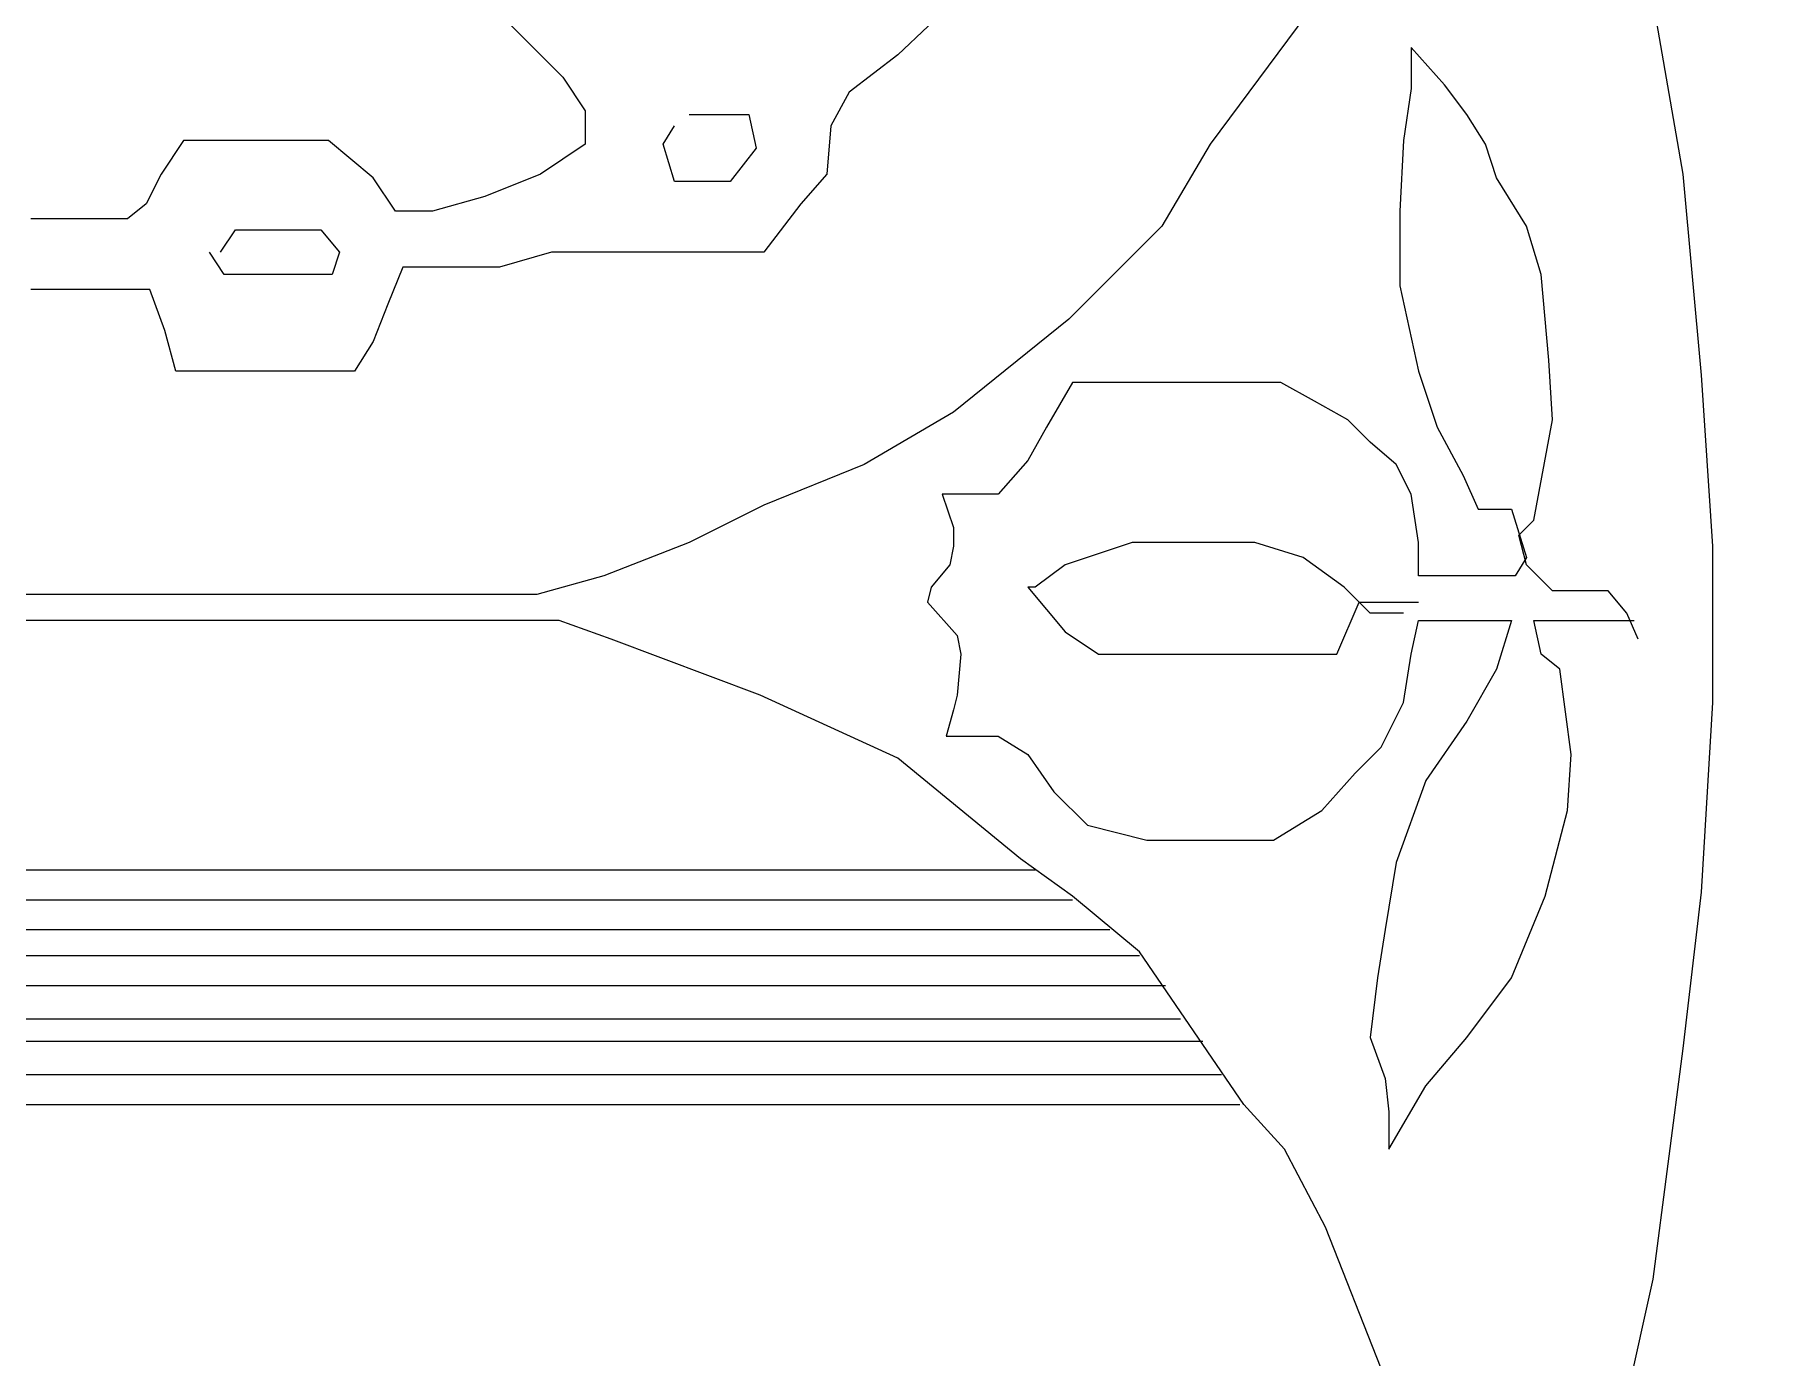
# Model space of a CAD drawing. Extents: x 729854 to 730444, y 4373781 to 4374808.
# Drawn here: x 729895.81 to 729900.449, y 4374640.15 to 4374643.705 of the extents above; entities that cross this region are included whole.
import ezdxf

# ---------------------------------------------------------------- set-up
doc = ezdxf.new("R2010")
doc.units = 0
doc.layers.get('0').update_dxf_attribs({"linetype": 'CONTINUOUS'})

msp = doc.modelspace()

# ---------------------------------------------------------------- linework, layer by layer
at = {"color": 0, "linetype": 'CONTINUOUS'}
for p, q in [((729898.33, 4374643.84), (729898.13, 4374643.65)), ((729898.33, 4374643.84), (729898.13, 4374643.65)), ((729900.15, 4374643.85), (729900.24, 4374643.33)), ((729900.15, 4374643.85), (729900.24, 4374643.33)), ((729899.23, 4374643.76), (729898.97, 4374643.41)), ((729899.23, 4374643.76), (729898.97, 4374643.41)), ((729897.08, 4374643.74), (729897.17, 4374643.65)), ((729897.08, 4374643.74), (729897.17, 4374643.65)), ((729897.17, 4374643.65), (729897.23, 4374643.59)), ((729897.17, 4374643.65), (729897.23, 4374643.59)), ((729898.13, 4374643.65), (729898, 4374643.55)), ((729898.13, 4374643.65), (729898, 4374643.55)), ((729899.6, 4374643.57), (729899.51, 4374643.67)), ((729899.51, 4374643.67), (729899.51, 4374643.56)), ((729899.6, 4374643.57), (729899.51, 4374643.67)), ((729899.51, 4374643.67), (729899.51, 4374643.56)), ((729897.23, 4374643.59), (729897.29, 4374643.5)), ((729897.23, 4374643.59), (729897.29, 4374643.5)), ((729899.51, 4374643.56), (729899.49, 4374643.42)), ((729899.51, 4374643.56), (729899.49, 4374643.42)), ((729899.66, 4374643.49), (729899.6, 4374643.57)), ((729899.66, 4374643.49), (729899.6, 4374643.57)), ((729898, 4374643.55), (729897.95, 4374643.46)), ((729898, 4374643.55), (729897.95, 4374643.46)), ((729897.29, 4374643.5), (729897.29, 4374643.41)), ((729897.29, 4374643.5), (729897.29, 4374643.41)), ((729897.57, 4374643.49), (729897.61, 4374643.49)), ((729897.57, 4374643.49), (729897.61, 4374643.49)), ((729897.61, 4374643.49), (729897.73, 4374643.49)), ((729897.61, 4374643.49), (729897.73, 4374643.49)), ((729897.73, 4374643.49), (729897.75, 4374643.4)), ((729897.73, 4374643.49), (729897.75, 4374643.4)), ((729899.71, 4374643.41), (729899.66, 4374643.49)), ((729899.71, 4374643.41), (729899.66, 4374643.49)), ((729896.21, 4374643.42), (729896.15, 4374643.33)), ((729896.21, 4374643.42), (729896.15, 4374643.33)), ((729896.32, 4374643.42), (729896.21, 4374643.42)), ((729896.32, 4374643.42), (729896.21, 4374643.42)), ((729896.42, 4374643.42), (729896.32, 4374643.42)), ((729896.42, 4374643.42), (729896.32, 4374643.42)), ((729896.6, 4374643.42), (729896.42, 4374643.42)), ((729896.6, 4374643.42), (729896.42, 4374643.42)), ((729896.72, 4374643.32), (729896.6, 4374643.42)), ((729896.72, 4374643.32), (729896.6, 4374643.42)), ((729897.5, 4374643.41), (729897.53, 4374643.46)), ((729897.5, 4374643.41), (729897.53, 4374643.46)), ((729897.95, 4374643.46), (729897.94, 4374643.33)), ((729897.95, 4374643.46), (729897.94, 4374643.33)), ((729899.49, 4374643.42), (729899.48, 4374643.23)), ((729899.49, 4374643.42), (729899.48, 4374643.23)), ((729897.29, 4374643.41), (729897.17, 4374643.33)), ((729897.29, 4374643.41), (729897.17, 4374643.33)), ((729897.53, 4374643.31), (729897.5, 4374643.41)), ((729897.53, 4374643.31), (729897.5, 4374643.41)), ((729897.75, 4374643.4), (729897.68, 4374643.31)), ((729897.75, 4374643.4), (729897.68, 4374643.31)), ((729898.97, 4374643.41), (729898.84, 4374643.19)), ((729898.97, 4374643.41), (729898.84, 4374643.19)), ((729899.74, 4374643.32), (729899.71, 4374643.41)), ((729899.74, 4374643.32), (729899.71, 4374643.41)), ((729896.15, 4374643.33), (729896.11, 4374643.25)), ((729896.15, 4374643.33), (729896.11, 4374643.25)), ((729897.17, 4374643.33), (729897.02, 4374643.27)), ((729897.17, 4374643.33), (729897.02, 4374643.27)), ((729897.94, 4374643.33), (729897.87, 4374643.25)), ((729897.94, 4374643.33), (729897.87, 4374643.25)), ((729900.24, 4374643.33), (729900.29, 4374642.79)), ((729900.24, 4374643.33), (729900.29, 4374642.79)), ((729896.78, 4374643.23), (729896.72, 4374643.32)), ((729896.78, 4374643.23), (729896.72, 4374643.32)), ((729897.57, 4374643.31), (729897.53, 4374643.31)), ((729897.57, 4374643.31), (729897.53, 4374643.31)), ((729897.62, 4374643.31), (729897.57, 4374643.31)), ((729897.62, 4374643.31), (729897.57, 4374643.31)), ((729897.68, 4374643.31), (729897.62, 4374643.31)), ((729897.68, 4374643.31), (729897.62, 4374643.31)), ((729899.82, 4374643.19), (729899.74, 4374643.32)), ((729899.82, 4374643.19), (729899.74, 4374643.32)), ((729896.11, 4374643.25), (729896.06, 4374643.21)), ((729896.11, 4374643.25), (729896.06, 4374643.21)), ((729897.02, 4374643.27), (729896.88, 4374643.23)), ((729897.02, 4374643.27), (729896.88, 4374643.23)), ((729897.87, 4374643.25), (729897.77, 4374643.12)), ((729897.87, 4374643.25), (729897.77, 4374643.12)), ((729895.97, 4374643.21), (729895.8, 4374643.21)), ((729895.97, 4374643.21), (729895.8, 4374643.21)), ((729896.06, 4374643.21), (729895.97, 4374643.21)), ((729896.06, 4374643.21), (729895.97, 4374643.21)), ((729896.88, 4374643.23), (729896.78, 4374643.23)), ((729896.88, 4374643.23), (729896.78, 4374643.23)), ((729898.84, 4374643.19), (729898.59, 4374642.94)), ((729898.84, 4374643.19), (729898.59, 4374642.94)), ((729899.48, 4374643.23), (729899.48, 4374643.03)), ((729899.48, 4374643.23), (729899.48, 4374643.03)), ((729899.86, 4374643.06), (729899.82, 4374643.19)), ((729899.86, 4374643.06), (729899.82, 4374643.19)), ((729896.31, 4374643.12), (729896.35, 4374643.18)), ((729896.31, 4374643.12), (729896.35, 4374643.18)), ((729896.35, 4374643.18), (729896.42, 4374643.18)), ((729896.35, 4374643.18), (729896.42, 4374643.18)), ((729896.42, 4374643.18), (729896.5, 4374643.18)), ((729896.42, 4374643.18), (729896.5, 4374643.18)), ((729896.5, 4374643.18), (729896.58, 4374643.18)), ((729896.5, 4374643.18), (729896.58, 4374643.18)), ((729896.58, 4374643.18), (729896.63, 4374643.12)), ((729896.58, 4374643.18), (729896.63, 4374643.12)), ((729896.32, 4374643.06), (729896.28, 4374643.12)), ((729896.32, 4374643.06), (729896.28, 4374643.12)), ((729896.63, 4374643.12), (729896.61, 4374643.06)), ((729896.63, 4374643.12), (729896.61, 4374643.06)), ((729897.2, 4374643.12), (729897.06, 4374643.08)), ((729897.2, 4374643.12), (729897.06, 4374643.08)), ((729897.4, 4374643.12), (729897.2, 4374643.12)), ((729897.4, 4374643.12), (729897.2, 4374643.12)), ((729897.48, 4374643.12), (729897.4, 4374643.12)), ((729897.48, 4374643.12), (729897.4, 4374643.12)), ((729897.59, 4374643.12), (729897.48, 4374643.12)), ((729897.59, 4374643.12), (729897.48, 4374643.12)), ((729897.68, 4374643.12), (729897.59, 4374643.12)), ((729897.68, 4374643.12), (729897.59, 4374643.12)), ((729897.77, 4374643.12), (729897.68, 4374643.12)), ((729897.77, 4374643.12), (729897.68, 4374643.12)), ((729896.35, 4374643.06), (729896.32, 4374643.06)), ((729896.35, 4374643.06), (729896.32, 4374643.06)), ((729896.39, 4374643.06), (729896.35, 4374643.06)), ((729896.39, 4374643.06), (729896.35, 4374643.06)), ((729896.47, 4374643.06), (729896.39, 4374643.06)), ((729896.47, 4374643.06), (729896.39, 4374643.06)), ((729896.55, 4374643.06), (729896.47, 4374643.06)), ((729896.55, 4374643.06), (729896.47, 4374643.06)), ((729896.61, 4374643.06), (729896.55, 4374643.06)), ((729896.61, 4374643.06), (729896.55, 4374643.06)), ((729896.8, 4374643.08), (729896.76, 4374642.98)), ((729896.8, 4374643.08), (729896.76, 4374642.98)), ((729896.88, 4374643.08), (729896.8, 4374643.08)), ((729896.88, 4374643.08), (729896.8, 4374643.08)), ((729897.06, 4374643.08), (729896.88, 4374643.08)), ((729897.06, 4374643.08), (729896.88, 4374643.08)), ((729899.88, 4374642.83), (729899.86, 4374643.06)), ((729899.88, 4374642.83), (729899.86, 4374643.06)), ((729895.84, 4374643.02), (729895.8, 4374643.02)), ((729895.84, 4374643.02), (729895.8, 4374643.02)), ((729895.97, 4374643.02), (729895.84, 4374643.02)), ((729895.97, 4374643.02), (729895.84, 4374643.02)), ((729896.12, 4374643.02), (729895.97, 4374643.02)), ((729896.12, 4374643.02), (729895.97, 4374643.02)), ((729896.16, 4374642.91), (729896.12, 4374643.02)), ((729896.16, 4374642.91), (729896.12, 4374643.02)), ((729899.48, 4374643.03), (729899.53, 4374642.8)), ((729899.48, 4374643.03), (729899.53, 4374642.8)), ((729896.76, 4374642.98), (729896.72, 4374642.88)), ((729896.76, 4374642.98), (729896.72, 4374642.88)), ((729896.19, 4374642.8), (729896.16, 4374642.91)), ((729896.19, 4374642.8), (729896.16, 4374642.91)), ((729898.59, 4374642.94), (729898.28, 4374642.69)), ((729898.59, 4374642.94), (729898.28, 4374642.69)), ((729896.72, 4374642.88), (729896.67, 4374642.8)), ((729896.72, 4374642.88), (729896.67, 4374642.8)), ((729899.89, 4374642.67), (729899.88, 4374642.83)), ((729899.89, 4374642.67), (729899.88, 4374642.83)), ((729896.27, 4374642.8), (729896.19, 4374642.8)), ((729896.27, 4374642.8), (729896.19, 4374642.8)), ((729896.42, 4374642.8), (729896.27, 4374642.8)), ((729896.42, 4374642.8), (729896.27, 4374642.8)), ((729896.52, 4374642.8), (729896.42, 4374642.8)), ((729896.52, 4374642.8), (729896.42, 4374642.8)), ((729896.67, 4374642.8), (729896.52, 4374642.8)), ((729896.67, 4374642.8), (729896.52, 4374642.8)), ((729898.6, 4374642.77), (729898.53, 4374642.65)), ((729898.6, 4374642.77), (729898.53, 4374642.65)), ((729898.68, 4374642.77), (729898.6, 4374642.77)), ((729898.68, 4374642.77), (729898.6, 4374642.77)), ((729898.8, 4374642.77), (729898.68, 4374642.77)), ((729898.8, 4374642.77), (729898.68, 4374642.77)), ((729898.96, 4374642.77), (729898.8, 4374642.77)), ((729898.96, 4374642.77), (729898.8, 4374642.77)), ((729899.16, 4374642.77), (729898.96, 4374642.77)), ((729899.16, 4374642.77), (729898.96, 4374642.77)), ((729899.25, 4374642.72), (729899.16, 4374642.77)), ((729899.25, 4374642.72), (729899.16, 4374642.77)), ((729899.53, 4374642.8), (729899.58, 4374642.65)), ((729899.53, 4374642.8), (729899.58, 4374642.65)), ((729900.29, 4374642.79), (729900.32, 4374642.33)), ((729900.29, 4374642.79), (729900.32, 4374642.33)), ((729898.28, 4374642.69), (729898.04, 4374642.55)), ((729898.28, 4374642.69), (729898.04, 4374642.55)), ((729899.34, 4374642.67), (729899.25, 4374642.72)), ((729899.34, 4374642.67), (729899.25, 4374642.72)), ((729898.53, 4374642.65), (729898.48, 4374642.56)), ((729898.53, 4374642.65), (729898.48, 4374642.56)), ((729899.4, 4374642.61), (729899.34, 4374642.67)), ((729899.4, 4374642.61), (729899.34, 4374642.67)), ((729899.58, 4374642.65), (729899.65, 4374642.52)), ((729899.58, 4374642.65), (729899.65, 4374642.52)), ((729899.84, 4374642.4), (729899.89, 4374642.67)), ((729899.84, 4374642.4), (729899.89, 4374642.67)), ((729899.47, 4374642.55), (729899.4, 4374642.61)), ((729899.47, 4374642.55), (729899.4, 4374642.61)), ((729898.04, 4374642.55), (729897.77, 4374642.44)), ((729898.04, 4374642.55), (729897.77, 4374642.44)), ((729898.48, 4374642.56), (729898.4, 4374642.47)), ((729898.48, 4374642.56), (729898.4, 4374642.47)), ((729899.51, 4374642.47), (729899.47, 4374642.55)), ((729899.51, 4374642.47), (729899.47, 4374642.55)), ((729899.65, 4374642.52), (729899.69, 4374642.43)), ((729899.65, 4374642.52), (729899.69, 4374642.43)), ((729898.3, 4374642.47), (729898.25, 4374642.47)), ((729898.25, 4374642.47), (729898.28, 4374642.38)), ((729898.3, 4374642.47), (729898.25, 4374642.47)), ((729898.25, 4374642.47), (729898.28, 4374642.38)), ((729898.35, 4374642.47), (729898.3, 4374642.47)), ((729898.35, 4374642.47), (729898.3, 4374642.47)), ((729898.4, 4374642.47), (729898.35, 4374642.47)), ((729898.4, 4374642.47), (729898.35, 4374642.47)), ((729899.53, 4374642.34), (729899.51, 4374642.47)), ((729899.53, 4374642.34), (729899.51, 4374642.47)), ((729897.77, 4374642.44), (729897.57, 4374642.34)), ((729897.77, 4374642.44), (729897.57, 4374642.34)), ((729899.69, 4374642.43), (729899.78, 4374642.43)), ((729899.69, 4374642.43), (729899.78, 4374642.43)), ((729899.78, 4374642.43), (729899.82, 4374642.3)), ((729899.78, 4374642.43), (729899.82, 4374642.3)), ((729899.8, 4374642.36), (729899.84, 4374642.4)), ((729899.8, 4374642.36), (729899.84, 4374642.4)), ((729898.28, 4374642.38), (729898.28, 4374642.33)), ((729898.28, 4374642.38), (729898.28, 4374642.33)), ((729899.82, 4374642.28), (729899.8, 4374642.36)), ((729899.82, 4374642.28), (729899.8, 4374642.36)), ((729897.57, 4374642.34), (729897.34, 4374642.25)), ((729897.57, 4374642.34), (729897.34, 4374642.25)), ((729898.28, 4374642.33), (729898.27, 4374642.28)), ((729898.28, 4374642.33), (729898.27, 4374642.28)), ((729898.76, 4374642.34), (729898.58, 4374642.28)), ((729898.76, 4374642.34), (729898.58, 4374642.28)), ((729898.86, 4374642.34), (729898.76, 4374642.34)), ((729898.86, 4374642.34), (729898.76, 4374642.34)), ((729898.94, 4374642.34), (729898.86, 4374642.34)), ((729898.94, 4374642.34), (729898.86, 4374642.34)), ((729899.09, 4374642.34), (729898.94, 4374642.34)), ((729899.09, 4374642.34), (729898.94, 4374642.34)), ((729899.22, 4374642.3), (729899.09, 4374642.34)), ((729899.22, 4374642.3), (729899.09, 4374642.34)), ((729899.53, 4374642.25), (729899.53, 4374642.34)), ((729899.53, 4374642.25), (729899.53, 4374642.34)), ((729900.32, 4374642.33), (729900.32, 4374641.91)), ((729900.32, 4374642.33), (729900.32, 4374641.91)), ((729898.27, 4374642.28), (729898.22, 4374642.22)), ((729898.27, 4374642.28), (729898.22, 4374642.22)), ((729898.58, 4374642.28), (729898.5, 4374642.22)), ((729898.58, 4374642.28), (729898.5, 4374642.22)), ((729899.33, 4374642.22), (729899.22, 4374642.3)), ((729899.33, 4374642.22), (729899.22, 4374642.3)), ((729899.82, 4374642.3), (729899.79, 4374642.25)), ((729899.82, 4374642.3), (729899.79, 4374642.25)), ((729899.89, 4374642.21), (729899.82, 4374642.28)), ((729899.89, 4374642.21), (729899.82, 4374642.28)), ((729897.34, 4374642.25), (729897.16, 4374642.2)), ((729897.34, 4374642.25), (729897.16, 4374642.2)), ((729898.22, 4374642.22), (729898.21, 4374642.18)), ((729898.22, 4374642.22), (729898.21, 4374642.18)), ((729898.5, 4374642.22), (729898.48, 4374642.22)), ((729898.48, 4374642.22), (729898.58, 4374642.1)), ((729898.5, 4374642.22), (729898.48, 4374642.22)), ((729898.48, 4374642.22), (729898.58, 4374642.1)), ((729899.4, 4374642.15), (729899.33, 4374642.22)), ((729899.4, 4374642.15), (729899.33, 4374642.22)), ((729899.57, 4374642.25), (729899.53, 4374642.25)), ((729899.57, 4374642.25), (729899.53, 4374642.25)), ((729899.64, 4374642.25), (729899.57, 4374642.25)), ((729899.64, 4374642.25), (729899.57, 4374642.25)), ((729899.73, 4374642.25), (729899.64, 4374642.25)), ((729899.73, 4374642.25), (729899.64, 4374642.25)), ((729899.79, 4374642.25), (729899.73, 4374642.25)), ((729899.79, 4374642.25), (729899.73, 4374642.25)), ((729896.04, 4374642.2), (729895.2, 4374642.2)), ((729896.04, 4374642.2), (729895.2, 4374642.2)), ((729897.03, 4374642.2), (729896.04, 4374642.2)), ((729897.03, 4374642.2), (729896.04, 4374642.2)), ((729897.16, 4374642.2), (729897.03, 4374642.2)), ((729897.16, 4374642.2), (729897.03, 4374642.2)), ((729898.21, 4374642.18), (729898.29, 4374642.09)), ((729898.21, 4374642.18), (729898.29, 4374642.09)), ((729899.31, 4374642.04), (729899.37, 4374642.18)), ((729899.31, 4374642.04), (729899.37, 4374642.18)), ((729899.37, 4374642.18), (729899.47, 4374642.18)), ((729899.37, 4374642.18), (729899.47, 4374642.18)), ((729899.47, 4374642.18), (729899.53, 4374642.18)), ((729899.47, 4374642.18), (729899.53, 4374642.18)), ((729899.97, 4374642.21), (729899.89, 4374642.21)), ((729899.97, 4374642.21), (729899.89, 4374642.21)), ((729900.04, 4374642.21), (729899.97, 4374642.21)), ((729900.04, 4374642.21), (729899.97, 4374642.21)), ((729900.09, 4374642.15), (729900.04, 4374642.21)), ((729900.09, 4374642.15), (729900.04, 4374642.21)), ((729896.27, 4374642.13), (729895.69, 4374642.13)), ((729896.27, 4374642.13), (729895.69, 4374642.13)), ((729896.82, 4374642.13), (729896.27, 4374642.13)), ((729896.82, 4374642.13), (729896.27, 4374642.13)), ((729897.06, 4374642.13), (729896.82, 4374642.13)), ((729897.06, 4374642.13), (729896.82, 4374642.13)), ((729897.14, 4374642.13), (729897.06, 4374642.13)), ((729897.14, 4374642.13), (729897.06, 4374642.13)), ((729897.22, 4374642.13), (729897.14, 4374642.13)), ((729897.22, 4374642.13), (729897.14, 4374642.13)), ((729897.36, 4374642.08), (729897.22, 4374642.13)), ((729897.36, 4374642.08), (729897.22, 4374642.13)), ((729899.49, 4374642.15), (729899.4, 4374642.15)), ((729899.49, 4374642.15), (729899.4, 4374642.15)), ((729899.51, 4374642.04), (729899.53, 4374642.13)), ((729899.51, 4374642.04), (729899.53, 4374642.13)), ((729899.53, 4374642.13), (729899.63, 4374642.13)), ((729899.53, 4374642.13), (729899.63, 4374642.13)), ((729899.63, 4374642.13), (729899.71, 4374642.13)), ((729899.63, 4374642.13), (729899.71, 4374642.13)), ((729899.71, 4374642.13), (729899.78, 4374642.13)), ((729899.71, 4374642.13), (729899.78, 4374642.13)), ((729899.78, 4374642.13), (729899.74, 4374642)), ((729899.78, 4374642.13), (729899.74, 4374642)), ((729899.86, 4374642.04), (729899.84, 4374642.13)), ((729899.84, 4374642.13), (729899.94, 4374642.13)), ((729899.86, 4374642.04), (729899.84, 4374642.13)), ((729899.84, 4374642.13), (729899.94, 4374642.13)), ((729899.94, 4374642.13), (729900.02, 4374642.13)), ((729899.94, 4374642.13), (729900.02, 4374642.13)), ((729900.02, 4374642.13), (729900.11, 4374642.13)), ((729900.02, 4374642.13), (729900.11, 4374642.13)), ((729900.12, 4374642.08), (729900.09, 4374642.15)), ((729900.12, 4374642.08), (729900.09, 4374642.15)), ((729897.76, 4374641.93), (729897.36, 4374642.08)), ((729897.76, 4374641.93), (729897.36, 4374642.08)), ((729898.29, 4374642.09), (729898.3, 4374642.04)), ((729898.29, 4374642.09), (729898.3, 4374642.04)), ((729898.58, 4374642.1), (729898.67, 4374642.04)), ((729898.58, 4374642.1), (729898.67, 4374642.04)), ((729898.3, 4374642.04), (729898.29, 4374641.93)), ((729898.3, 4374642.04), (729898.29, 4374641.93)), ((729898.67, 4374642.04), (729898.79, 4374642.04)), ((729898.67, 4374642.04), (729898.79, 4374642.04)), ((729898.79, 4374642.04), (729898.92, 4374642.04)), ((729898.79, 4374642.04), (729898.92, 4374642.04)), ((729898.92, 4374642.04), (729899.04, 4374642.04)), ((729898.92, 4374642.04), (729899.04, 4374642.04)), ((729899.04, 4374642.04), (729899.14, 4374642.04)), ((729899.04, 4374642.04), (729899.14, 4374642.04)), ((729899.14, 4374642.04), (729899.23, 4374642.04)), ((729899.14, 4374642.04), (729899.23, 4374642.04)), ((729899.23, 4374642.04), (729899.31, 4374642.04)), ((729899.23, 4374642.04), (729899.31, 4374642.04)), ((729899.49, 4374641.91), (729899.51, 4374642.04)), ((729899.49, 4374641.91), (729899.51, 4374642.04)), ((729899.91, 4374642), (729899.86, 4374642.04)), ((729899.91, 4374642), (729899.86, 4374642.04)), ((729899.74, 4374642), (729899.66, 4374641.86)), ((729899.74, 4374642), (729899.66, 4374641.86)), ((729899.94, 4374641.77), (729899.91, 4374642)), ((729899.94, 4374641.77), (729899.91, 4374642)), ((729898.13, 4374641.76), (729897.76, 4374641.93)), ((729898.13, 4374641.76), (729897.76, 4374641.93)), ((729898.28, 4374641.89), (729898.26, 4374641.82)), ((729898.28, 4374641.89), (729898.26, 4374641.82)), ((729898.29, 4374641.93), (729898.28, 4374641.89)), ((729898.29, 4374641.93), (729898.28, 4374641.89)), ((729899.43, 4374641.79), (729899.49, 4374641.91)), ((729899.43, 4374641.79), (729899.49, 4374641.91)), ((729900.32, 4374641.91), (729900.29, 4374641.4)), ((729900.32, 4374641.91), (729900.29, 4374641.4)), ((729899.66, 4374641.86), (729899.55, 4374641.7)), ((729899.66, 4374641.86), (729899.55, 4374641.7)), ((729898.26, 4374641.82), (729898.35, 4374641.82)), ((729898.26, 4374641.82), (729898.35, 4374641.82)), ((729898.35, 4374641.82), (729898.4, 4374641.82)), ((729898.35, 4374641.82), (729898.4, 4374641.82)), ((729898.4, 4374641.82), (729898.48, 4374641.77)), ((729898.4, 4374641.82), (729898.48, 4374641.77)), ((729898.46, 4374641.49), (729898.13, 4374641.76)), ((729898.46, 4374641.49), (729898.13, 4374641.76)), ((729898.48, 4374641.77), (729898.55, 4374641.67)), ((729898.48, 4374641.77), (729898.55, 4374641.67)), ((729899.36, 4374641.72), (729899.43, 4374641.79)), ((729899.36, 4374641.72), (729899.43, 4374641.79)), ((729899.93, 4374641.62), (729899.94, 4374641.77)), ((729899.93, 4374641.62), (729899.94, 4374641.77)), ((729899.27, 4374641.62), (729899.36, 4374641.72)), ((729899.27, 4374641.62), (729899.36, 4374641.72)), ((729898.55, 4374641.67), (729898.64, 4374641.58)), ((729898.55, 4374641.67), (729898.64, 4374641.58)), ((729899.55, 4374641.7), (729899.47, 4374641.48)), ((729899.55, 4374641.7), (729899.47, 4374641.48)), ((729899.14, 4374641.54), (729899.27, 4374641.62)), ((729899.14, 4374641.54), (729899.27, 4374641.62)), ((729899.87, 4374641.39), (729899.93, 4374641.62)), ((729899.87, 4374641.39), (729899.93, 4374641.62)), ((729898.64, 4374641.58), (729898.8, 4374641.54)), ((729898.64, 4374641.58), (729898.8, 4374641.54)), ((729898.8, 4374641.54), (729898.96, 4374641.54)), ((729898.8, 4374641.54), (729898.96, 4374641.54)), ((729898.96, 4374641.54), (729899.14, 4374641.54)), ((729898.96, 4374641.54), (729899.14, 4374641.54)), ((729898.6, 4374641.39), (729898.46, 4374641.49)), ((729898.6, 4374641.39), (729898.46, 4374641.49)), ((729899.47, 4374641.48), (729899.44, 4374641.3)), ((729899.47, 4374641.48), (729899.44, 4374641.3)), ((729895.24, 4374641.46), (729897.49, 4374641.46)), ((729895.24, 4374641.46), (729897.49, 4374641.46)), ((729897.49, 4374641.46), (729898.33, 4374641.46)), ((729897.49, 4374641.46), (729898.33, 4374641.46)), ((729898.33, 4374641.46), (729898.5, 4374641.46)), ((729898.33, 4374641.46), (729898.5, 4374641.46)), ((729894.37, 4374641.38), (729897.53, 4374641.38)), ((729894.37, 4374641.38), (729897.53, 4374641.38)), ((729897.53, 4374641.38), (729898.6, 4374641.38)), ((729897.53, 4374641.38), (729898.6, 4374641.38)), ((729898.78, 4374641.24), (729898.6, 4374641.39)), ((729898.78, 4374641.24), (729898.6, 4374641.39)), ((729899.78, 4374641.17), (729899.87, 4374641.39)), ((729899.78, 4374641.17), (729899.87, 4374641.39)), ((729900.29, 4374641.4), (729900.24, 4374640.98)), ((729900.29, 4374641.4), (729900.24, 4374640.98)), ((729894.32, 4374641.3), (729897.53, 4374641.3)), ((729894.32, 4374641.3), (729897.53, 4374641.3)), ((729897.53, 4374641.3), (729898.7, 4374641.3)), ((729897.53, 4374641.3), (729898.7, 4374641.3)), ((729899.44, 4374641.3), (729899.42, 4374641.17)), ((729899.44, 4374641.3), (729899.42, 4374641.17)), ((729899.06, 4374640.83), (729898.78, 4374641.24)), ((729899.06, 4374640.83), (729898.78, 4374641.24)), ((729894.27, 4374641.23), (729897.53, 4374641.23)), ((729894.27, 4374641.23), (729897.53, 4374641.23)), ((729897.53, 4374641.23), (729898.78, 4374641.23)), ((729897.53, 4374641.23), (729898.78, 4374641.23)), ((729894.22, 4374641.15), (729897.53, 4374641.15)), ((729894.22, 4374641.15), (729897.53, 4374641.15)), ((729897.53, 4374641.15), (729898.85, 4374641.15)), ((729897.53, 4374641.15), (729898.85, 4374641.15)), ((729899.42, 4374641.17), (729899.4, 4374641.01)), ((729899.42, 4374641.17), (729899.4, 4374641.01)), ((729899.66, 4374641.01), (729899.78, 4374641.17)), ((729899.66, 4374641.01), (729899.78, 4374641.17)), ((729894.18, 4374641.06), (729897.53, 4374641.06)), ((729894.18, 4374641.06), (729897.53, 4374641.06)), ((729897.53, 4374641.06), (729898.89, 4374641.06)), ((729897.53, 4374641.06), (729898.89, 4374641.06)), ((729899.4, 4374641.01), (729899.44, 4374640.9)), ((729899.4, 4374641.01), (729899.44, 4374640.9)), ((729899.55, 4374640.88), (729899.66, 4374641.01)), ((729899.55, 4374640.88), (729899.66, 4374641.01)), ((729894.11, 4374641), (729897.53, 4374641)), ((729894.11, 4374641), (729897.53, 4374641)), ((729897.53, 4374641), (729898.95, 4374641)), ((729897.53, 4374641), (729898.95, 4374641)), ((729900.24, 4374640.98), (729900.16, 4374640.36)), ((729900.24, 4374640.98), (729900.16, 4374640.36)), ((729894.05, 4374640.91), (729897.53, 4374640.91)), ((729894.05, 4374640.91), (729897.53, 4374640.91)), ((729897.53, 4374640.91), (729899, 4374640.91)), ((729897.53, 4374640.91), (729899, 4374640.91)), ((729899.44, 4374640.9), (729899.45, 4374640.81)), ((729899.44, 4374640.9), (729899.45, 4374640.81)), ((729899.45, 4374640.71), (729899.55, 4374640.88)), ((729899.45, 4374640.71), (729899.55, 4374640.88)), ((729894.48, 4374640.83), (729897.53, 4374640.83)), ((729894.48, 4374640.83), (729897.53, 4374640.83)), ((729897.53, 4374640.83), (729899.05, 4374640.83)), ((729897.53, 4374640.83), (729899.05, 4374640.83)), ((729899.17, 4374640.71), (729899.06, 4374640.83)), ((729899.17, 4374640.71), (729899.06, 4374640.83)), ((729899.45, 4374640.81), (729899.45, 4374640.71)), ((729899.45, 4374640.81), (729899.45, 4374640.71)), ((729899.28, 4374640.5), (729899.17, 4374640.71)), ((729899.28, 4374640.5), (729899.17, 4374640.71)), ((729899.43, 4374640.12), (729899.28, 4374640.5)), ((729899.43, 4374640.12), (729899.28, 4374640.5)), ((729900.16, 4374640.36), (729900.04, 4374639.82)), ((729900.16, 4374640.36), (729900.04, 4374639.82))]:
    msp.add_line(p, q, dxfattribs=at)

# ---------------------------------------------------------------- meshes
mesh = msp.add_polyface(dxfattribs=at)
corners = [(730162.5, 4373781), (729854.5, 4374807.5), (730444, 4373781), (730444, 4374807.5), (729854.5, 4373781)]
mesh.append_faces([[corners[k] for k in face] for face in [(0, 1, 4), (1, 0, 2, 3)]], dxfattribs={"vtx0": -1, "color": 0})
mesh = msp.add_polyface(dxfattribs=at)
corners = [(730145.58, 4374621), (730145.58, 4374801.5), (729864.5, 4374801.5), (729864.5, 4374621)]
mesh.append_faces([[corners[k] for k in face] for face in [(0, 1, 2, 3)]], dxfattribs={"color": 0})

doc.saveas('drawing.dxf')
